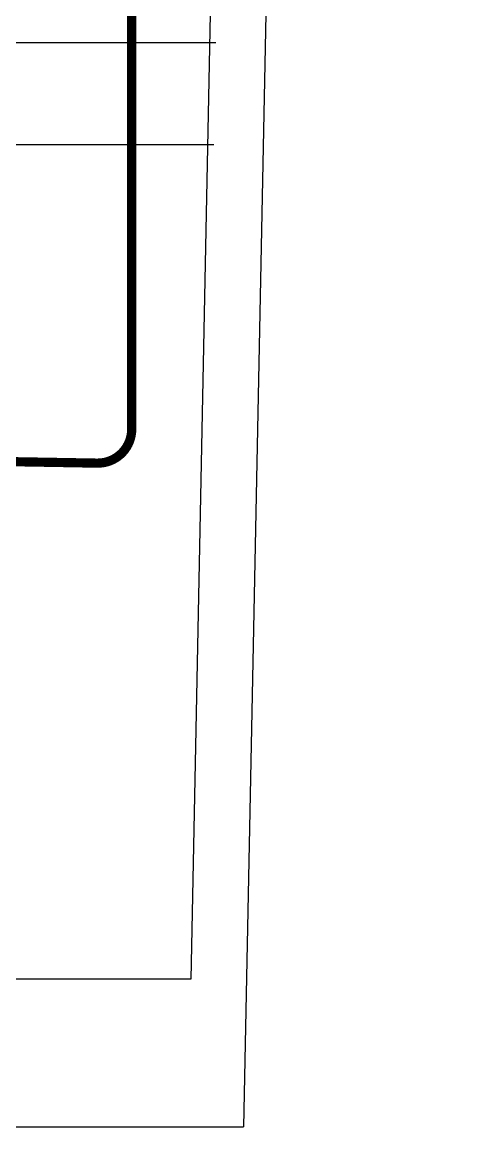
# Model space of a CAD drawing. Header units: millimetres. Extents: x 88 to 97873, y 32 to 55088.
# Drawn here: x 3874 to 5047, y 7063 to 10058 of the extents above; entities that cross this region are included whole.
import ezdxf

# ---------------------------------------------------------------- set-up
doc = ezdxf.new("R2010")
doc.units = ezdxf.units.MM
doc.header["$LTSCALE"] = 0.3
doc.layers.add('Ligação exterior', color=171, linetype='Continuous')
doc.layers.add('Planta', color=7, linetype='Continuous')

# ---------------------------------------------------------------- blocks, each defined once
blk = doc.blocks.new('piso 0')
at = {"layer": 'Planta', "color": 7, "ltscale": 0.05}
for p, q in [((4606, 13636.4), (4473.8, 7063.1)), ((4435.6, 12645.8), (4331.3, 7463.1))]:
    blk.add_line(p, q, dxfattribs=at)
at = {"layer": 'Planta', "color": 7, "linetype": 'Continuous'}
for p, q in [((4399.4, 10001.3), (1703.8, 10001.3)), ((4393.9, 9725.5), (1703.8, 9725.5)), ((4331.3, 7463.1), (518.8, 7463.1)), ((87.6, 7063.1), (4473.8, 7063.1))]:
    blk.add_line(p, q, dxfattribs=at)

msp = doc.modelspace()

# ---------------------------------------------------------------- linework, layer by layer
at = {"color": 4, "const_width": 25}
msp.add_lwpolyline([(3817.3, 8866.8), (4077.4, 8862.3, 0.419223), (4171.3, 8954.7), (4171.3, 11568.7, -0.414214), (4263.7, 11661.1), (18232.8, 11661.1, -0.414201), (18325.2, 11568.7), (18325.3, 8765.3)], format="xyb", dxfattribs=at)

# ---------------------------------------------------------------- block references
at = {"layer": 'Ligação exterior', "color": 30}
msp.add_blockref('piso 0', (0, 0), dxfattribs=at)

doc.saveas('drawing.dxf')
